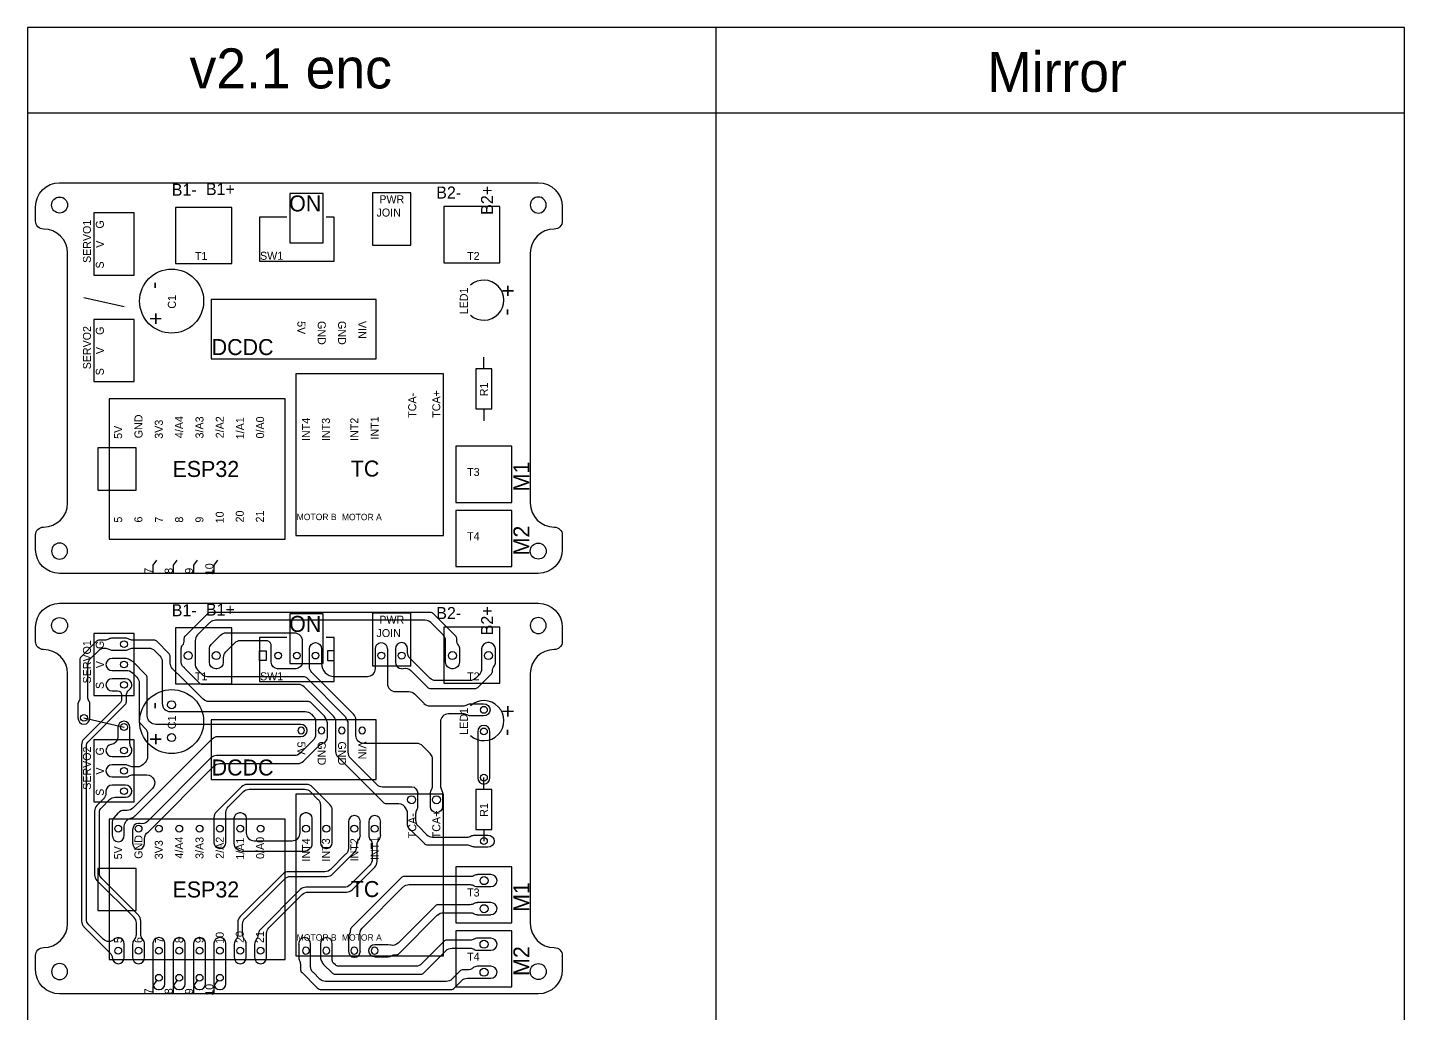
# Model space of a CAD drawing. Extents: x 112 to 478, y -155 to 77.
# Drawn here: x 306 to 478, y -46.4 to 76.7 of the extents above; entities that cross this region are included whole.
import ezdxf

# ---------------------------------------------------------------- set-up
doc = ezdxf.new("R2010")
doc.units = 0
for name, color, linetype in [('DEFAULT', 7, 'CONTINUOUS'), ('HOLES', 7, 'CONTINUOUS'), ('MASK', 2, 'CONTINUOUS'), ('TRACES', 150, 'CONTINUOUS')]:
    doc.layers.add(name, color=color, linetype=linetype)
doc.styles.add('DEFAULT', font='txt')

# ---------------------------------------------------------------- blocks, each defined once
blk = doc.blocks.new('_X8')
at = {"layer": 'MASK', "extrusion": (0, 0, -1), "style": 'DEFAULT'}
for s, p in [('JOIN', (5.47, 23.04)), ('PWR', (5.12, 21.38))]:
    blk.add_text(s, height=1, rotation=180, dxfattribs=at).set_placement(p)

msp = doc.modelspace()

# ---------------------------------------------------------------- linework, layer by layer
at = {"layer": 'DEFAULT'}
for p, q in [((478, 76.67), (306, 76.67)), ((306, 76.67), (306, -155)), ((392, -155), (392, 76.67)), ((478, -155), (478, 76.67)), ((306, 66.03), (478, 66.03)), ((310, 57.29), (369.8, 57.29)), ((307, 52.51), (307, 54.29)), ((372.8, 54.29), (372.8, 52.51)), ((311, 17.29), (311, 48.51)), ((368.8, 48.51), (368.8, 17.29)), ((307, 11.51), (307, 13.29)), ((372.8, 13.29), (372.8, 11.51)), ((369.8, 8.51), (310, 8.51)), ((310, 4.78), (369.8, 4.78)), ((307, 0), (307, 1.78)), ((372.8, 1.78), (372.8, 0)), ((311, -35.22), (311, -4)), ((368.8, -4), (368.8, -35.22)), ((307, -41), (307, -39.22)), ((372.8, -39.22), (372.8, -41)), ((369.8, -44), (310, -44))]:
    msp.add_line(p, q, dxfattribs=at)
for centre in [(310, 54.51), (369.8, 11.29), (310, 2), (369.8, -41.22)]:
    msp.add_circle(centre, 1, dxfattribs=at)
at = {"layer": 'DEFAULT', "extrusion": (0, 0, -1)}
for centre in [(-369.8, 54.51), (-310, 11.29), (-369.8, 2), (-310, -41.22)]:
    msp.add_circle(centre, 1, dxfattribs=at)
for centre, radius, start, end in [((-310, 54.29), 3, 0, 90), ((-369.8, 54.29), 3, 90, 180), ((-308, 52.51), 1, 270, 0), ((-371.8, 52.51), 1, 180, 270), ((-308, 13.29), 1, 0, 90), ((-371.8, 13.29), 1, 90, 180), ((-310, 11.51), 3, 270, 0), ((-369.8, 11.51), 3, 180, 270), ((-310, 1.78), 3, 0, 90), ((-369.8, 1.78), 3, 90, 180), ((-308, 0), 1, 270, 0), ((-371.8, 0), 1, 180, 270), ((-308, -39.22), 1, 0, 90), ((-371.8, -39.22), 1, 90, 180), ((-310, -41), 3, 270, 0), ((-369.8, -41), 3, 180, 270)]:
    msp.add_arc(centre, radius, start, end, dxfattribs=at)
at = {"layer": 'DEFAULT'}
for centre, start, end in [((308, 48.51), 0, 90), ((371.8, 48.51), 90, 180), ((308, 17.29), 270, 360), ((371.8, 17.29), 180, 270), ((308, -4), 0, 90), ((371.8, -4), 90, 180), ((308, -35.22), 270, 360), ((371.8, -35.22), 180, 270)]:
    msp.add_arc(centre, 3, start, end, dxfattribs=at)
at = {"layer": 'HOLES'}
for p, q in [((334.98, -2.36), (334.98, -1.16)), ((334.98, -1.16), (335.81, -1.16)), ((335.81, -1.16), (335.81, -2.36)), ((344.31, -1.16), (343.48, -1.16)), ((343.48, -1.16), (343.48, -2.36)), ((344.31, -2.36), (344.31, -1.16)), ((335.81, -2.36), (334.98, -2.36)), ((343.48, -2.36), (344.31, -2.36))]:
    msp.add_line(p, q, dxfattribs=at)
for centre, radius in [((318.05, -0.33), 0.425), ((326.08, -1.76), 0.5), ((329.58, -1.76), 0.5), ((337.31, -1.76), 0.415), ((339.64, -1.76), 0.415), ((341.97, -1.76), 0.415), ((350.19, -1.76), 0.43), ((352.73, -1.76), 0.43), ((359.08, -1.76), 0.5), ((363.58, -1.76), 0.5), ((318.05, -2.87), 0.425), ((318.05, -5.41), 0.425), ((324, -7.9), 0.5), ((363, -8.53), 0.43), ((313.05, -9.53), 0.425), ((318.05, -10.68), 0.425), ((324, -12), 0.5), ((363, -11.23), 0.43), ((318.05, -13.61), 0.425), ((318.05, -16.15), 0.425), ((363, -17), 0.43), ((318.05, -18.69), 0.425), ((353.98, -19.76), 0.5), ((357.08, -19.76), 0.5), ((317.33, -23.37), 0.425), ((319.87, -23.37), 0.425), ((322.41, -23.37), 0.425), ((324.95, -23.37), 0.425), ((327.49, -23.37), 0.425), ((330.03, -23.37), 0.425), ((332.57, -23.37), 0.425), ((335.11, -23.37), 0.425), ((340.78, -23.37), 0.43), ((343.32, -23.37), 0.43), ((346.82, -23.37), 0.43), ((349.36, -23.37), 0.43), ((363, -24.92), 0.43), ((363.03, -29.86), 0.5), ((363.03, -33.36), 0.5), ((363.02, -37.8), 0.5), ((317.33, -38.61), 0.425), ((319.87, -38.61), 0.425), ((322.41, -38.61), 0.425), ((324.95, -38.61), 0.425), ((327.49, -38.61), 0.425), ((330.03, -38.61), 0.425), ((332.57, -38.61), 0.425), ((335.11, -38.61), 0.425), ((363.02, -41.3), 0.5), ((322.41, -41.99), 0.425), ((324.95, -41.99), 0.425), ((327.49, -41.99), 0.425), ((330.03, -41.99), 0.425)]:
    msp.add_circle(centre, radius, dxfattribs=at)
at = {"layer": 'HOLES', "extrusion": (0, 0, -1)}
for centre, radius in [((-340.19, -11.1), 0.415), ((-342.73, -11.1), 0.415), ((-345.27, -11.1), 0.415), ((-347.81, -11.1), 0.415), ((-340.78, -38.61), 0.43), ((-343.32, -38.61), 0.43), ((-346.82, -38.61), 0.43), ((-349.36, -38.61), 0.43)]:
    msp.add_circle(centre, radius, dxfattribs=at)
at = {"layer": 'MASK'}
for p, q in [((342.92, 55.97), (338.78, 55.97)), ((338.78, 55.97), (338.78, 49.77)), ((342.92, 49.77), (342.92, 55.97)), ((353.86, 56.04), (349.08, 56.04)), ((349.08, 56.04), (349.08, 49.49)), ((353.86, 49.49), (353.86, 56.04)), ((319.3, 53.52), (314.29, 53.52)), ((314.29, 53.52), (314.29, 45.77)), ((319.3, 45.77), (319.3, 53.52)), ((331.5, 54.21), (324.5, 54.21)), ((324.5, 54.21), (324.5, 47.21)), ((331.5, 47.21), (331.5, 54.21)), ((365, 54.31), (358, 54.31)), ((358, 54.31), (358, 47.31)), ((365, 47.31), (365, 54.31)), ((338.38, 52.99), (334.98, 52.99)), ((334.98, 52.99), (334.98, 47.51)), ((344.31, 52.99), (343.32, 52.99)), ((344.31, 47.51), (344.31, 52.99)), ((338.78, 49.77), (342.92, 49.77)), ((349.08, 49.49), (353.86, 49.49)), ((324.5, 47.21), (331.5, 47.21)), ((334.98, 47.51), (344.31, 47.51)), ((358, 47.31), (365, 47.31)), ((314.29, 45.77), (319.3, 45.77)), ((313.05, 42.98), (318.05, 41.83)), ((349.53, 42.72), (328.93, 42.72)), ((328.93, 42.72), (328.93, 35.29)), ((349.53, 35.29), (349.53, 42.72)), ((319.3, 40.23), (314.29, 40.23)), ((314.29, 40.23), (314.29, 32.48)), ((319.3, 32.48), (319.3, 40.23)), ((328.93, 35.29), (349.53, 35.29)), ((363, 34.05), (363, 35.51)), ((357.98, 33.44), (339.51, 33.44)), ((339.51, 33.44), (339.51, 13.24)), ((357.98, 13.24), (357.98, 33.44)), ((364, 34.05), (362, 34.05)), ((362, 34.05), (362, 29.05)), ((364, 29.05), (364, 34.05)), ((314.29, 32.48), (319.3, 32.48)), ((338.18, 30.31), (316.18, 30.31)), ((316.18, 30.31), (316.18, 12.79)), ((338.18, 12.79), (338.18, 30.31)), ((362, 29.05), (364, 29.05)), ((363, 29.05), (363, 27.58)), ((319.57, 24.18), (314.78, 24.18)), ((314.78, 24.18), (314.78, 18.92)), ((319.57, 18.92), (319.57, 24.18)), ((366.5, 24.38), (359.5, 24.38)), ((359.5, 24.38), (359.5, 17.38)), ((366.5, 17.38), (366.5, 24.38)), ((314.78, 18.92), (319.57, 18.92)), ((359.5, 17.38), (366.5, 17.38)), ((366.5, 16.38), (359.5, 16.38)), ((359.5, 16.38), (359.5, 9.38)), ((366.5, 9.38), (366.5, 16.38)), ((316.18, 12.79), (338.18, 12.79)), ((339.51, 13.24), (357.98, 13.24)), ((321.71, 9.53), (322.17, 10.18)), ((321.71, 8.51), (321.71, 9.53)), ((324.25, 9.53), (324.71, 10.18)), ((324.25, 8.51), (324.25, 9.53)), ((326.79, 9.53), (327.25, 10.18)), ((326.79, 8.51), (326.79, 9.53)), ((329.33, 9.53), (329.79, 10.18)), ((329.33, 8.51), (329.33, 9.53)), ((359.5, 9.38), (366.5, 9.38)), ((342.92, 3.46), (338.78, 3.46)), ((338.78, 3.46), (338.78, -2.74)), ((342.92, -2.74), (342.92, 3.46)), ((353.86, 3.54), (349.08, 3.54)), ((349.08, 3.54), (349.08, -3.02)), ((353.86, -3.02), (353.86, 3.54)), ((365, 1.8), (358, 1.8)), ((358, 1.8), (358, -5.2)), ((365, -5.2), (365, 1.8)), ((319.3, 1.01), (314.29, 1.01)), ((314.29, 1.01), (314.29, -6.74)), ((319.3, -6.74), (319.3, 1.01)), ((331.5, 1.7), (324.5, 1.7)), ((324.5, 1.7), (324.5, -5.3)), ((331.5, -5.3), (331.5, 1.7)), ((338.38, 0.49), (334.98, 0.49)), ((334.98, 0.49), (334.98, -5)), ((344.31, 0.49), (343.32, 0.49)), ((344.31, -5), (344.31, 0.49)), ((338.78, -2.74), (342.92, -2.74)), ((349.08, -3.02), (353.86, -3.02)), ((334.98, -5), (344.31, -5)), ((314.29, -6.74), (319.3, -6.74)), ((324.5, -5.3), (331.5, -5.3)), ((358, -5.2), (365, -5.2)), ((313.05, -9.53), (318.05, -10.68)), ((349.53, -9.78), (328.93, -9.78)), ((328.93, -9.78), (328.93, -17.22)), ((349.53, -17.22), (349.53, -9.78)), ((319.3, -12.28), (314.29, -12.28)), ((314.29, -12.28), (314.29, -20.03)), ((319.3, -20.03), (319.3, -12.28)), ((363, -18.46), (363, -17)), ((328.93, -17.22), (349.53, -17.22)), ((364, -18.46), (362, -18.46)), ((362, -18.46), (362, -23.46)), ((364, -23.46), (364, -18.46)), ((314.29, -20.03), (319.3, -20.03)), ((357.98, -19.07), (339.51, -19.07)), ((339.51, -19.07), (339.51, -39.26)), ((357.98, -39.26), (357.98, -19.07)), ((338.18, -22.2), (316.18, -22.2)), ((316.18, -22.2), (316.18, -39.72)), ((338.18, -39.72), (338.18, -22.2)), ((362, -23.46), (364, -23.46)), ((363, -23.46), (363, -24.92)), ((319.57, -28.33), (314.78, -28.33)), ((314.78, -28.33), (314.78, -33.59)), ((319.57, -33.59), (319.57, -28.33)), ((366.5, -28.12), (359.5, -28.12)), ((359.5, -28.12), (359.5, -35.12)), ((366.5, -35.12), (366.5, -28.12)), ((314.78, -33.59), (319.57, -33.59)), ((359.5, -35.12), (366.5, -35.12)), ((366.5, -36.12), (359.5, -36.12)), ((359.5, -36.12), (359.5, -43.12)), ((366.5, -43.12), (366.5, -36.12)), ((339.51, -39.26), (357.98, -39.26)), ((316.18, -39.72), (338.18, -39.72)), ((321.71, -42.98), (322.17, -42.33)), ((321.71, -44), (321.71, -42.98)), ((324.25, -42.98), (324.71, -42.33)), ((324.25, -44), (324.25, -42.98)), ((326.79, -42.98), (327.25, -42.33)), ((326.79, -44), (326.79, -42.98)), ((329.33, -42.98), (329.79, -42.33)), ((329.33, -44), (329.33, -42.98)), ((359.5, -43.12), (366.5, -43.12))]:
    msp.add_line(p, q, dxfattribs=at)
for centre in [(324, 42.51), (324, -10)]:
    msp.add_circle(centre, 4, dxfattribs=at)
for centre in [(363, 42.63), (363, -9.88)]:
    msp.add_arc(centre, 2.5, 227.8803, 132.1197, dxfattribs=at)
at = {"layer": 'TRACES'}
for p, q in [((325.73, 0.73), (328.52, 3.52)), ((328.87, 3.66), (356.29, 3.66)), ((356.65, 3.52), (359.44, 0.73)), ((328.79, 2.37), (327.25, 0.83)), ((355.67, 2.66), (329.5, 2.66)), ((357.92, 0.83), (356.38, 2.37)), ((314.63, 0.03), (312.69, -1.91)), ((315.66, 0.17), (314.98, 0.17)), ((318.25, 0.42), (316.59, 0.42)), ((321.78, 0.17), (319.17, 0.17)), ((323.68, -1.52), (322.14, 0.03)), ((325.58, 0.16), (325.58, 0.37)), ((326.95, 0.12), (326.95, -2.59)), ((328.95, -0.36), (330.11, 0.8)), ((330.82, 1.09), (339.31, 1.09)), ((335.88, 0.09), (332.55, 0.09)), ((340.31, 0.09), (340.31, -2.59)), ((358.21, -2.59), (358.21, 0.12)), ((359.58, 0.37), (359.58, 0.16)), ((313.84, -2.17), (314.9, -1.12)), ((315.6, -0.83), (315.66, -0.83)), ((316.59, -1.07), (318.25, -1.07)), ((319.17, -0.83), (321.16, -0.83)), ((321.87, -1.12), (322.54, -1.79)), ((325.21, -2.59), (325.21, -0.93)), ((328.71, -2.59), (328.71, -0.93)), ((331.85, -0.2), (330.75, -1.3)), ((336.29, -0.12), (336.23, -0.06)), ((336.44, -2.59), (336.44, -0.47)), ((341.22, -3.16), (341.22, -0.93)), ((341.97, -0.13), (341.97, -0.13)), ((342.72, -0.93), (342.72, -2.76)), ((349.45, -3.36), (349.45, -0.93)), ((350.2, -0.13), (350.2, -0.13)), ((350.95, -0.93), (350.95, -5.25)), ((351.98, -0.93), (351.98, -2.59)), ((352.73, -0.13), (352.73, -0.13)), ((353.48, -1.38), (353.48, -0.93)), ((359.95, -0.93), (359.95, -2.59)), ((362.71, -0.93), (362.71, -3.44)), ((363.65, -0.13), (363.51, -0.13)), ((364.45, -2.59), (364.45, -0.93)), ((312.55, -2.26), (312.55, -6.94)), ((313.55, -6.95), (313.55, -2.88)), ((315.79, -2.86), (315.79, -2.87)), ((318.25, -2.12), (316.59, -2.12)), ((319.14, -2.51), (318.96, -2.4)), ((320.81, -4.18), (319.14, -2.51)), ((322.83, -2.5), (322.83, -7.75)), ((323.83, -2.69), (323.83, -1.87)), ((325.35, -4.63), (324.12, -3.4)), ((329.65, -3.39), (329.51, -3.39)), ((330.45, -2.01), (330.45, -2.59)), ((339.51, -3.39), (337.24, -3.39)), ((352.73, -3.39), (352.91, -3.36)), ((352.73, -3.39), (352.73, -3.39)), ((356.25, -4.58), (353.77, -2.09)), ((359.15, -3.39), (359.01, -3.39)), ((316.59, -3.61), (318.25, -3.61)), ((318.25, -4.66), (316.59, -4.66)), ((318.25, -3.61), (318.32, -3.61)), ((319.11, -3.9), (319.66, -4.45)), ((319.95, -5.16), (319.95, -9.89)), ((320.95, -9.27), (320.95, -4.54)), ((327.93, -7.21), (325.35, -4.63)), ((327.49, -5.21), (325.73, -3.45)), ((327.23, -3.54), (327.76, -4.06)), ((328.46, -4.36), (333.42, -4.36)), ((333.42, -4.36), (336.42, -4.36)), ((336.42, -4.36), (340.47, -4.36)), ((340.83, -4.5), (345.63, -9.3)), ((346.73, -9.08), (341.52, -3.86)), ((344.32, -4.36), (348.45, -4.36)), ((353.88, -3.62), (355.99, -5.72)), ((361.28, -4.87), (356.96, -4.87)), ((362.42, -4.14), (361.99, -4.58)), ((362.26, -5.72), (363.94, -4.04)), ((364.08, -3.69), (364.08, -3.68)), ((315.79, -5.4), (315.79, -5.41)), ((316.59, -6.15), (317.25, -6.15)), ((317.75, -6.65), (317.75, -7.26)), ((318.35, -7.51), (318.35, -6.79)), ((319.05, -5.41), (319.05, -5.4)), ((333.42, -5.36), (327.84, -5.36)), ((336.42, -5.36), (333.42, -5.36)), ((339.85, -5.36), (336.42, -5.36)), ((344.23, -9.32), (340.56, -5.65)), ((351.95, -6.25), (353.63, -6.25)), ((354.34, -6.55), (355.53, -7.74)), ((356.34, -5.87), (361.9, -5.87)), ((312.3, -7.87), (312.3, -9.53)), ((317.6, -7.62), (313.04, -12.18)), ((313.64, -12.43), (318.2, -7.86)), ((313.79, -9.53), (313.79, -7.87)), ((322.99, -8), (322.99, -8)), ((334, -7.5), (328.64, -7.5)), ((337, -7.5), (334, -7.5)), ((341.08, -7.5), (337, -7.5)), ((343.09, -9.3), (341.43, -7.65)), ((356.23, -8.03), (360.39, -8.03)), ((361.31, -7.78), (362.97, -7.78)), ((363.77, -8.52), (363.77, -8.53)), ((318.05, -9.93), (318.04, -9.93)), ((320.1, -10.24), (320.69, -10.84)), ((321.33, -10.06), (321.25, -9.98)), ((323.83, -8.75), (334, -8.75)), ((334, -8.75), (337, -8.75)), ((337, -8.75), (340.7, -8.75)), ((341.41, -9.04), (341.69, -9.32)), ((341.98, -10.16), (341.97, -10.27)), ((341.97, -10.27), (341.97, -11.63)), ((343.22, -9.53), (343.09, -9.3)), ((343.34, -9.83), (343.22, -9.53)), ((343.46, -11.93), (343.46, -10.27)), ((344.52, -13.74), (344.52, -10.03)), ((346.02, -10.27), (346.02, -13.83)), ((347.02, -11.73), (347.02, -9.78)), ((357.58, -10.03), (357.58, -18)), ((360.39, -9.03), (358.58, -9.03)), ((362.97, -9.28), (361.31, -9.28)), ((313.04, -10.33), (313.05, -10.33)), ((317.3, -10.73), (317.3, -11.89)), ((318.79, -12.72), (318.79, -10.73)), ((320.99, -11.55), (320.99, -13.08)), ((340.14, -10.35), (322.04, -10.35)), ((329.77, -11.85), (340.14, -11.85)), ((340.94, -11.11), (340.94, -11.1)), ((362.25, -11.27), (362.25, -17)), ((363, -10.47), (363, -10.47)), ((363.74, -17), (363.75, -11.27)), ((312.75, -12.88), (312.75, -34.9)), ((313.35, -34.66), (313.35, -13.13)), ((315.79, -13.61), (315.79, -13.62)), ((319.05, -13.62), (319.05, -13.61)), ((319.41, -21.79), (329.06, -12.14)), ((320.99, -13.08), (320.99, -14.39)), ((341.68, -12.33), (340.05, -13.96)), ((340.48, -14.94), (342.46, -12.96)), ((346.81, -12.73), (346.82, -12.73)), ((346.81, -12.73), (346.82, -12.73)), ((354.64, -12.73), (348.02, -12.73)), ((356.29, -13.97), (355.35, -13.02)), ((316.59, -14.36), (318.25, -14.36)), ((318.25, -15.41), (316.59, -15.41)), ((320.69, -15.1), (320.43, -15.36)), ((328.9, -14.54), (320.98, -22.46)), ((339.34, -14.25), (329.61, -14.25)), ((330.04, -15.24), (339.77, -15.24)), ((350.48, -20.11), (344.82, -14.45)), ((346.31, -14.53), (349.62, -17.84)), ((356.57, -18.17), (356.57, -14.51)), ((315.79, -16.15), (315.79, -16.16)), ((316.59, -16.9), (318.25, -16.9)), ((319.73, -15.65), (319.17, -15.65)), ((319.17, -16.65), (320.35, -16.65)), ((320.35, -16.65), (320.89, -16.65)), ((321.14, -23.72), (329.33, -15.53)), ((315.79, -18.69), (315.79, -18.93)), ((315.79, -18.69), (315.79, -18.7)), ((318.25, -17.95), (316.59, -17.95)), ((319.05, -18.7), (319.05, -18.69)), ((321.59, -18.36), (319.16, -20.79)), ((332.73, -18.14), (329.58, -21.29)), ((331.07, -20.64), (332.98, -18.74)), ((340.86, -17.85), (333.44, -17.85)), ((333.68, -18.45), (340.61, -18.45)), ((341.32, -18.74), (342.28, -19.71)), ((343.78, -20.35), (341.57, -18.14)), ((350.32, -18.13), (353.99, -18.13)), ((356.45, -18.51), (356.57, -18.17)), ((362.99, -17.8), (363, -17.8)), ((315.5, -19.64), (314.67, -20.47)), ((315.27, -20.72), (316.25, -19.73)), ((316.96, -19.44), (318.25, -19.44)), ((342.58, -20.42), (342.58, -25.13)), ((352.36, -20.26), (350.83, -20.26)), ((354.73, -18.93), (354.73, -20.59)), ((356.34, -20.59), (356.34, -18.93)), ((357.83, -18.93), (357.83, -20.59)), ((314.37, -21.18), (314.37, -29.14)), ((314.97, -28.89), (314.97, -21.42)), ((317.34, -21.4), (316.76, -22.03)), ((318.46, -21.08), (318.08, -21.08)), ((329.29, -22), (329.29, -25.13)), ((330.78, -25.13), (330.78, -21.35)), ((331.83, -25.2), (331.83, -22.06)), ((332.53, -21.36), (332.62, -21.36)), ((333.32, -22.06), (333.32, -23.88)), ((340.04, -23.88), (340.04, -22.06)), ((340.74, -21.36), (340.83, -21.36)), ((341.53, -22.06), (341.53, -25.2)), ((344.07, -25.13), (344.07, -21.06)), ((346.83, -21.74), (346.82, -21.74)), ((349.37, -21.74), (349.36, -21.74)), ((353.48, -22.94), (353.48, -21.51)), ((354.48, -21.51), (354.48, -22.32)), ((357.09, -21.39), (357.08, -21.39)), ((316.59, -22.54), (316.59, -24.2)), ((318.08, -24.2), (318.08, -23.05)), ((319.13, -23.51), (319.13, -25.17)), ((319.88, -22.71), (319.87, -22.71)), ((320.04, -22.73), (319.88, -22.71)), ((321.06, -23.79), (321.14, -23.72)), ((346.08, -22.54), (346.08, -24.2)), ((347.57, -24.2), (347.57, -22.54)), ((348.62, -22.54), (348.62, -24.2)), ((350.11, -24.2), (350.11, -22.54)), ((355.61, -25.28), (353.63, -23.3)), ((354.78, -23.03), (355.88, -24.13)), ((317.33, -25), (317.34, -25)), ((320.62, -25.17), (320.62, -24.61)), ((334.32, -24.88), (339.04, -24.88)), ((346.08, -24.2), (346.08, -25.82)), ((347.12, -25.62), (347.12, -25.4)), ((349.06, -25.4), (349.06, -27.21)), ((349.66, -27.46), (349.66, -25.4)), ((360.92, -25.42), (355.97, -25.42)), ((356.59, -24.42), (360.91, -24.42)), ((361.84, -24.17), (363.5, -24.17)), ((363.5, -25.67), (361.84, -25.67)), ((364.3, -24.92), (364.3, -24.92)), ((319.87, -25.97), (319.88, -25.97)), ((329.99, -25.83), (330.08, -25.83)), ((340.53, -26.2), (332.83, -26.2)), ((343.28, -25.83), (343.37, -25.83)), ((345.78, -26.52), (343.86, -28.45)), ((344.11, -29.05), (346.83, -26.32)), ((337.88, -29.04), (332.57, -34.35)), ((343.15, -28.74), (338.59, -28.74)), ((348.77, -27.91), (346.29, -30.4)), ((346.54, -31), (349.37, -28.16)), ((363.86, -29.11), (362.21, -29.11)), ((314.67, -29.85), (319.26, -34.44)), ((319.86, -34.19), (315.27, -29.6)), ((333.17, -34.6), (338.13, -29.64)), ((338.84, -29.34), (343.4, -29.34)), ((345.58, -30.69), (340.78, -30.69)), ((352.67, -29.5), (346.47, -35.71)), ((347.8, -35.79), (352.94, -30.65)), ((361.28, -29.36), (353.03, -29.36)), ((353.65, -30.36), (361.28, -30.36)), ((362.21, -30.61), (363.86, -30.61)), ((364.66, -29.86), (364.66, -29.85)), ((340.07, -30.98), (335.11, -35.95)), ((336.15, -35.75), (340.32, -31.58)), ((341.03, -31.29), (345.83, -31.29)), ((363.86, -32.61), (362.21, -32.61)), ((356.96, -33), (352.31, -37.65)), ((352.41, -38.96), (357.22, -34.15)), ((361.28, -32.86), (357.31, -32.86)), ((357.93, -33.86), (361.28, -33.86)), ((362.21, -34.11), (363.86, -34.11)), ((364.66, -33.36), (364.66, -33.35)), ((313.04, -35.61), (316.3, -38.87)), ((315.44, -37.16), (313.64, -35.36)), ((319.55, -35.14), (319.55, -36.6)), ((320.15, -36.55), (320.15, -34.9)), ((332.27, -35.06), (332.27, -36.57)), ((332.87, -36.57), (332.87, -35.31)), ((317.34, -36.98), (317.33, -36.98)), ((318.08, -39.44), (318.08, -37.78)), ((319.13, -37.78), (319.13, -39.44)), ((320.62, -39.44), (320.62, -37.78)), ((321.67, -37.68), (321.67, -42.75)), ((322.46, -36.98), (322.37, -36.98)), ((323.16, -42.75), (323.16, -37.68)), ((324.21, -37.68), (324.21, -42.75)), ((325, -36.98), (324.91, -36.98)), ((325.7, -42.75), (325.7, -37.68)), ((326.75, -37.68), (326.75, -42.75)), ((327.54, -36.98), (327.45, -36.98)), ((328.24, -42.75), (328.24, -37.68)), ((329.29, -37.68), (329.29, -42.75)), ((330.08, -36.98), (329.99, -36.98)), ((330.78, -42.75), (330.78, -37.68)), ((331.83, -37.78), (331.83, -39.44)), ((333.32, -39.44), (333.32, -37.78)), ((334.37, -37.78), (334.37, -39.44)), ((335.86, -39.44), (335.86, -36.46)), ((339.87, -37.78), (339.87, -39.44)), ((340.62, -36.98), (340.61, -36.98)), ((341.36, -39.44), (341.36, -37.78)), ((342.58, -37.78), (342.58, -39.44)), ((343.33, -36.98), (343.32, -36.98)), ((344.07, -39.44), (344.07, -37.78)), ((346.08, -36.98), (346.08, -38.63)), ((347.57, -36.98), (347.54, -36.76)), ((347.57, -38.63), (347.57, -36.98)), ((358.02, -37.45), (355.23, -40.24)), ((361.27, -37.3), (358.37, -37.3)), ((363.85, -37.06), (362.19, -37.06)), ((364.65, -37.81), (364.65, -37.8)), ((341.36, -40.59), (341.36, -39.44)), ((344.07, -39.8), (344.07, -39.44)), ((346.82, -39.43), (346.83, -39.43)), ((348.6, -38.6), (348.6, -38.61)), ((351.06, -37.86), (349.4, -37.86)), ((349.4, -39.36), (351.06, -39.36)), ((351.31, -37.9), (351.06, -37.86)), ((351.98, -39.11), (352.06, -39.11)), ((355.49, -41.39), (358.29, -38.6)), ((358.99, -38.3), (361.27, -38.3)), ((362.19, -38.55), (363.85, -38.55)), ((317.33, -40.24), (317.34, -40.24)), ((319.87, -40.24), (319.88, -40.24)), ((332.57, -40.24), (332.58, -40.24)), ((335.11, -40.24), (335.12, -40.24)), ((340.08, -40.3), (340.08, -40.85)), ((342.86, -40.15), (342.97, -40.32)), ((342.97, -40.32), (344.04, -41.39)), ((344.46, -40.39), (344.22, -40.15)), ((354.52, -40.54), (344.81, -40.54)), ((360.08, -41.09), (359.01, -42.15)), ((360.29, -41), (360.08, -41.09)), ((360.99, -41), (360.29, -41)), ((363.85, -40.56), (362.19, -40.56)), ((340.29, -41.34), (342.19, -43.24)), ((342.52, -42.15), (341.66, -41.3)), ((358.31, -42.45), (343.22, -42.45)), ((344.39, -41.54), (355.14, -41.54)), ((359.34, -43.24), (360.24, -42.34)), ((360.94, -42.05), (362.19, -42.05)), ((362.19, -42.05), (363.85, -42.05)), ((364.65, -41.31), (364.65, -41.3)), ((322.37, -43.45), (322.46, -43.45)), ((324.91, -43.45), (325, -43.45)), ((327.45, -43.45), (327.54, -43.45)), ((329.99, -43.45), (330.08, -43.45)), ((342.68, -43.45), (358.84, -43.45))]:
    msp.add_line(p, q, dxfattribs=at)
at = {"layer": 'TRACES', "extrusion": (0, 0, -1)}
for centre, radius, start, end in [((-328.86, 3.21), 0.457, 42.7548, 92.2452), ((-356.31, 3.21), 0.457, 87.7548, 137.2452), ((-315.67, 1.14), 0.966, 239.3415, 270.5491), ((-319.17, 1.17), 1, 270, 300.1093), ((-326.04, 0.39), 0.457, 357.7548, 47.2452), ((-330.82, 0.09), 1, 45.1033, 90), ((-339.31, 0.09), 1, 90, 180), ((-359.13, 0.39), 0.457, 132.7548, 182.2452), ((-315.6, -1.83), 1, 45, 90), ((-315.66, -1.83), 1, 90, 120.1093), ((-319.16, -1.79), 0.966, 59.3415, 90.5491), ((-321.16, -1.83), 1, 90, 135), ((-326.01, -0.93), 0.8, 0, 37.3972), ((-329.51, -0.93), 0.8, 0, 45.2066), ((-342, -0.9), 0.774, 358.0061, 87.8566), ((-341.95, -0.9), 0.774, 92.1434, 181.9939), ((-350.22, -0.9), 0.774, 358.0061, 87.8566), ((-350.17, -0.9), 0.774, 92.1434, 181.9939), ((-354.48, -1.38), 1, 315, 360), ((-359.15, -0.93), 0.8, 142.6028, 180), ((-314.55, -2.88), 1, 360, 45), ((-319.32, -1.46), 1, 290.5966, 305.5781), ((-321.83, -2.5), 1, 135, 180), ((-324.83, -2.69), 1, 315, 0), ((-326.01, -2.59), 0.8, 309.8819, 360), ((-326.15, -3.03), 0.597, 314.6908, 323.7184), ((-326.15, -2.59), 0.8, 180, 187.7739), ((-329.51, -2.59), 0.8, 270, 0), ((-329.65, -2.59), 0.8, 180, 270), ((-337.24, -2.59), 0.8, 270, 0), ((-339.51, -2.59), 0.8, 180, 270), ((-342.22, -3.16), 1, 315, 360), ((-353.18, -4.33), 1, 74.7988, 135), ((-359.01, -2.59), 0.8, 270, 360), ((-359.15, -2.59), 0.8, 180, 270), ((-361.71, -3.44), 1, 180, 225), ((-365.08, -3.68), 1, 0, 37.3972), ((-318.41, -4.6), 0.992, 84.9281, 135.2233), ((-318.95, -5.16), 1, 135, 180), ((-340.49, -4.81), 0.457, 87.7548, 137.2452), ((-356.96, -3.87), 1, 270, 315), ((-361.28, -3.87), 1, 225, 270), ((-317.25, -6.65), 0.5, 90, 180), ((-319.35, -6.79), 1, 0, 53.128), ((-327.83, -4.9), 0.457, 267.7548, 317.2452), ((-353.63, -7.25), 1, 90, 135), ((-311.55, -6.94), 1, 180, 210.3208), ((-314.51, -6.96), 0.966, 329.5599, 0.5436), ((-317.25, -7.26), 0.5, 180, 225), ((-328.64, -6.5), 1, 270, 315), ((-361.31, -8.63), 0.845, 60.0786, 90.1079), ((-363, -8.55), 0.774, 88.0061, 177.8566), ((-363, -8.5), 0.774, 182.1434, 271.9939), ((-321.95, -9.27), 1, 315, 360), ((-322.04, -9.35), 1, 270, 315), ((-340.7, -9.75), 1, 90, 134.845), ((-340.98, -10.03), 1, 135, 187.5841), ((-345.31, -9.64), 0.462, 133.0364, 165.0208), ((-345.18, -10.27), 0.843, 147.3444, 180.1387), ((-361.32, -8.4), 0.876, 270.4365, 299.377), ((-316.3, -11.89), 1, 180, 260.9762), ((-319.99, -11.55), 1, 135, 180), ((-329.77, -12.85), 1, 45.009, 90), ((-340.97, -11.63), 1, 180, 225), ((-348.02, -11.73), 1, 270, 360), ((-314.35, -13.13), 1, 360, 45), ((-319.79, -12.72), 1, 328.4208, 360), ((-343.17, -13.67), 1, 45, 74.6905), ((-345.52, -13.74), 1, 315, 0), ((-319.73, -14.65), 1, 225, 270), ((-319.99, -14.39), 1, 180, 225), ((-330.04, -16.24), 1, 45, 90), ((-339.34, -13.25), 1, 225, 270), ((-319.17, -14.65), 1, 270, 300.1093), ((-319.16, -17.62), 0.966, 59.3415, 90.5491), ((-320.89, -17.65), 1, 90, 225), ((-333.68, -19.45), 1, 45, 90), ((-340.61, -19.45), 1, 90, 135), ((-353.95, -18.91), 0.784, 92.876, 181.2613), ((-357.21, -18.94), 0.876, 0.4363, 29.3651), ((-356.99, -18.93), 0.845, 150.0664, 180.108), ((-314.79, -18.93), 1, 180, 225), ((-316.96, -20.44), 1, 45, 90), ((-341.58, -20.42), 1, 135, 180), ((-350.81, -19.8), 0.457, 267.7548, 317.2452), ((-353.89, -20.59), 0.845, 179.8921, 209.9214), ((-357.11, -20.61), 0.774, 272.1434, 1.9939), ((-357.06, -20.61), 0.774, 178.0061, 267.8566), ((-315.97, -21.42), 1, 0, 45), ((-319.08, -23.05), 1, 360, 79.0943), ((-318.46, -20.08), 1, 225, 270), ((-331.78, -21.35), 1, 0, 45), ((-332.53, -22.06), 0.7, 0, 90), ((-332.62, -22.06), 0.7, 90, 180), ((-340.74, -22.06), 0.7, 0, 90), ((-340.83, -22.06), 0.7, 90, 180), ((-354.06, -20.6), 0.824, 329.9116, 338.7574), ((-320.27, -21.76), 1, 225, 283.4957), ((-321.62, -24.61), 1, 360, 55.4982), ((-353.94, -22.96), 0.457, 312.7548, 2.2452), ((-332.83, -25.2), 1, 270, 360), ((-340.53, -25.2), 1, 180, 270), ((-348.12, -25.4), 1, 0, 41.0903), ((-348.06, -25.4), 1, 138.9097, 180), ((-350.66, -25.4), 1, 0, 41.0903), ((-355.95, -24.97), 0.457, 267.7548, 317.2452), ((-361.84, -25.02), 0.845, 59.8708, 90.11), ((-361.84, -24.82), 0.845, 269.8943, 299.7123), ((-363.52, -24.96), 0.785, 88.8135, 177.0492), ((-363.52, -24.89), 0.784, 182.8734, 271.2639), ((-345.08, -25.82), 1, 180, 225), ((-348.06, -27.21), 1, 180, 225), ((-315.97, -28.89), 1, 315, 0), ((-343.15, -27.74), 1, 225, 270), ((-361.28, -28.36), 1, 239.8907, 270), ((-338.84, -30.34), 1, 45, 90), ((-345.58, -29.69), 1, 225, 270), ((-353.65, -31.36), 1, 45, 90), ((-361.28, -31.36), 1, 90, 120.1093), ((-341.03, -32.29), 1, 45, 90), ((-357.93, -34.86), 1, 45, 90), ((-361.28, -31.86), 1, 239.8907, 270), ((-361.28, -34.86), 1, 90, 120.1093), ((-314.35, -34.66), 1, 315, 0), ((-318.55, -35.14), 1, 135, 180), ((-333.87, -35.31), 1, 0, 45), ((-336.86, -36.46), 1, 360, 45), ((-345.32, -36.05), 1, 180.2766, 210.1106), ((-348.51, -36.5), 1, 345.0161, 45), ((-316.15, -36.46), 1, 226.3905, 315), ((-318.55, -36.6), 1, 180, 219.8917), ((-321.15, -36.55), 1, 317.7368, 360), ((-331.27, -36.57), 1, 180, 221.0903), ((-333.87, -36.57), 1, 318.9097, 360), ((-333.81, -36.57), 1, 182.4318, 221.0903), ((-351.6, -36.94), 1, 225, 287.0788), ((-361.27, -36.3), 1, 239.8907, 270), ((-315.59, -39.58), 1, 135, 175.6411), ((-351.98, -40.11), 1, 59.8907, 90), ((-358.99, -39.3), 1, 45, 90), ((-361.27, -39.3), 1, 90, 120.1093), ((-339.08, -40.3), 1, 151.9994, 180), ((-342.36, -40.59), 1, 315, 360), ((-341.92, -40.51), 1, 144.1084, 158.7513), ((-344.57, -39.8), 0.5, 315, 360), ((-344.81, -40.04), 0.5, 270, 315), ((-354.52, -39.54), 1, 225, 270), ((-360.99, -40), 1, 229.1034, 270), ((-343.22, -41.45), 1, 270, 315), ((-358.31, -41.45), 1, 225, 270), ((-360.94, -43.05), 1, 45, 90)]:
    msp.add_arc(centre, radius, start, end, dxfattribs=at)
at = {"layer": 'TRACES'}
for centre, radius, start, end in [((329.5, 1.66), 1, 90, 135), ((355.67, 1.66), 1, 45, 90), ((314.96, -0.28), 0.457, 87.7548, 137.2452), ((316.59, -0.42), 0.845, 89.8921, 119.9214), ((318.24, -0.46), 0.876, 60.623, 89.5635), ((321.8, -0.28), 0.457, 42.7548, 92.2452), ((324.58, 0.16), 1, 322.6028, 0), ((327.95, 0.12), 1, 135, 180), ((332.55, -0.91), 1, 90, 135), ((335.88, -0.41), 0.5, 45, 90), ((357.21, 0.12), 1, 360, 45), ((360.58, 0.16), 1, 180, 217.3972), ((316.6, -0.2), 0.876, 240.623, 269.5635), ((318.25, -0.23), 0.845, 269.8921, 299.9214), ((323.37, -1.86), 0.457, 357.7548, 47.2452), ((331.45, -2.01), 1, 135, 180), ((335.94, -0.47), 0.5, 0, 45), ((352.75, -0.9), 0.774, 92.1434, 181.9939), ((352.7, -0.9), 0.774, 358.0061, 87.8566), ((363.51, -0.93), 0.8, 90, 180), ((363.65, -0.93), 0.8, 0, 90), ((313, -2.24), 0.457, 132.7548, 182.2452), ((316.56, -2.89), 0.774, 88.0061, 177.8566), ((316.56, -2.84), 0.774, 182.1434, 271.9939), ((318.24, -2.99), 0.872, 55.4018, 89.4916), ((324.86, -3.97), 1, 35.9836, 50.1181), ((327.94, -2.83), 1, 172.2261, 225), ((344.32, -2.76), 1.6, 180, 270), ((348.45, -3.36), 1, 270, 0), ((352.75, -2.61), 0.774, 178.0061, 267.8566), ((363.65, -2.59), 0.8, 322.6028, 0), ((316.56, -5.43), 0.774, 88.0061, 177.8566), ((318.27, -5.43), 0.774, 2.1434, 91.9939), ((320.5, -4.52), 0.457, 357.7548, 47.2452), ((328.46, -3.36), 1, 225, 270), ((363.63, -3.71), 0.457, 312.7548, 2.2452), ((316.56, -5.38), 0.774, 182.1434, 271.9939), ((318.32, -5.4), 0.725, 306.0969, 359.4854), ((339.85, -6.36), 1, 45, 90), ((351.95, -5.25), 1, 180, 270), ((356.32, -5.41), 0.457, 222.7548, 272.2452), ((361.92, -5.41), 0.457, 267.7548, 317.2452), ((313.17, -7.88), 0.876, 150.4207, 179.5602), ((312.95, -7.87), 0.845, 359.8943, 29.7123), ((317.85, -7.51), 0.5, 315, 0), ((323.83, -7.75), 1, 180, 270), ((341.1, -7.96), 0.457, 42.7548, 92.2452), ((356.23, -7.03), 1, 225, 270), ((360.4, -7.06), 0.966, 269.4509, 300.6585), ((313.07, -9.56), 0.774, 178.0061, 267.8566), ((313.02, -9.56), 0.774, 272.1434, 1.9939), ((318.07, -10.71), 0.774, 92.1434, 181.9939), ((318.02, -10.71), 0.774, 358.0061, 87.8566), ((320.41, -9.91), 0.457, 177.7548, 227.2452), ((342.62, -10.27), 0.844, 359.879, 31.142), ((343.52, -10.03), 1, 360, 45), ((346.73, -9.27), 1, 194.2091, 212.8962), ((346.02, -9.78), 1, 360, 45), ((358.58, -10.03), 1, 90, 180), ((360.39, -10.03), 1, 59.8907, 90), ((340.17, -11.13), 0.774, 2.1434, 91.9939), ((340.17, -11.08), 0.774, 268.0061, 357.8566), ((342.66, -11.94), 0.807, 287.7923, 0.469), ((363.03, -11.24), 0.774, 92.1434, 181.9939), ((362.97, -11.24), 0.774, 358.0061, 87.8566), ((313.75, -12.88), 1, 135, 180), ((316.55, -13.63), 0.761, 97.227, 178.3575), ((316.56, -13.59), 0.774, 182.1434, 271.9939), ((318.27, -13.59), 0.774, 268.0061, 357.8566), ((318.34, -13.61), 0.704, 0.1135, 31.7704), ((354.64, -13.73), 1, 45, 90), ((316.56, -16.18), 0.774, 88.0061, 177.8566), ((318.24, -16.28), 0.876, 60.623, 89.5635), ((329.61, -15.25), 1, 90, 135), ((339.77, -14.24), 1, 270, 315), ((347.02, -13.83), 1, 180, 225), ((355.58, -14.68), 1, 9.6248, 44.9981), ((316.56, -16.13), 0.774, 182.1434, 271.9939), ((318.25, -16.06), 0.845, 269.8921, 299.9214), ((363.02, -17.03), 0.774, 178.0061, 267.8566), ((362.97, -17.03), 0.774, 272.1434, 1.9939), ((316.56, -18.72), 0.774, 88.0061, 177.8566), ((318.27, -18.72), 0.774, 2.1434, 91.9939), ((318.27, -18.67), 0.774, 268.0061, 357.8566), ((333.44, -18.85), 1, 90, 135), ((340.86, -18.85), 1, 45, 90), ((350.32, -17.13), 1, 225, 270), ((358.55, -18.01), 0.966, 179.4571, 210.6711), ((315.37, -21.18), 1, 135, 180), ((343.07, -21.06), 1, 0, 45), ((352.36, -21.26), 1, 21.2619, 90), ((317.41, -22.53), 0.826, 132.2069, 180.4066), ((318.08, -22.08), 1, 90, 137.0033), ((318.7, -21.08), 1, 280.9057, 315), ((330.29, -22), 1, 135, 179.998), ((346.85, -22.51), 0.774, 92.1434, 181.9939), ((346.8, -22.51), 0.774, 358.0061, 87.8566), ((349.39, -22.51), 0.774, 92.1434, 181.9939), ((349.34, -22.51), 0.774, 358.0061, 87.8566), ((352.48, -21.51), 1, 0, 30.1093), ((355.48, -21.51), 1, 149.8907, 180), ((355.48, -22.32), 1, 180, 225), ((319.9, -23.48), 0.774, 92.1434, 181.9939), ((334.32, -23.88), 1, 180, 270), ((339.04, -23.88), 1, 270, 0), ((317.36, -24.22), 0.774, 178.0061, 267.8566), ((317.31, -24.22), 0.774, 272.1434, 1.9939), ((319.9, -25.19), 0.774, 178.0061, 267.8566), ((319.85, -25.19), 0.774, 272.1434, 1.9939), ((329.99, -25.13), 0.7, 180, 270), ((330.08, -25.13), 0.7, 270, 360), ((343.28, -25.13), 0.7, 180, 270), ((343.37, -25.13), 0.7, 270, 0), ((346.12, -25.62), 1, 315, 360), ((346.74, -24.2), 0.834, 319.3491, 0.2586), ((349.45, -24.2), 0.834, 179.7414, 220.6509), ((349.28, -24.2), 0.834, 319.3491, 0.2586), ((356.59, -23.42), 1, 225, 270), ((360.91, -23.42), 1, 270, 300.3208), ((360.92, -26.42), 1, 60.1035, 90), ((348.66, -27.46), 1, 315, 0), ((315.37, -29.14), 1, 180, 225), ((338.59, -29.74), 1, 90, 135), ((343.4, -28.34), 1, 270, 315), ((362.2, -29.96), 0.845, 89.8921, 119.9214), ((363.89, -29.88), 0.774, 2.1434, 91.9939), ((340.78, -31.69), 1, 90, 135), ((353.01, -29.81), 0.457, 87.7548, 137.2452), ((362.2, -29.76), 0.845, 240.0786, 270.1079), ((363.89, -29.83), 0.774, 268.0061, 357.8566), ((345.83, -30.29), 1, 270, 315), ((362.2, -33.46), 0.845, 89.8921, 119.9214), ((363.89, -33.38), 0.774, 2.1434, 91.9939), ((319.15, -34.9), 1, 0, 45), ((333.27, -35.06), 1, 135, 180), ((357.29, -33.31), 0.457, 87.7548, 137.2452), ((362.2, -33.26), 0.845, 240.0786, 270.1079), ((363.89, -33.33), 0.774, 268.0061, 357.8566), ((313.75, -34.9), 1, 180, 225), ((335.81, -36.66), 1, 135, 177.5682), ((346.78, -36.04), 0.456, 132.7346, 181.8554), ((317.33, -37.69), 0.715, 90.2913, 134.0765), ((317.31, -37.75), 0.774, 358.0061, 87.8566), ((319.96, -37.78), 0.835, 140.5146, 180.2382), ((319.79, -37.77), 0.833, 359.7205, 41.7901), ((322.37, -37.68), 0.7, 90, 180), ((322.46, -37.68), 0.7, 0, 90), ((324.91, -37.68), 0.7, 90, 180), ((325, -37.68), 0.7, 0, 90), ((327.45, -37.68), 0.7, 90, 180), ((327.54, -37.68), 0.7, 0, 90), ((329.99, -37.68), 0.7, 90, 180), ((330.08, -37.68), 0.7, 0, 90), ((332.66, -37.78), 0.834, 139.3491, 180.2586), ((332.49, -37.78), 0.834, 359.7414, 40.6509), ((335.2, -37.78), 0.834, 139.3491, 180.2586), ((340.64, -37.75), 0.774, 92.1434, 181.9939), ((340.59, -37.75), 0.774, 358.0061, 87.8566), ((343.35, -37.75), 0.774, 92.1434, 181.9939), ((343.3, -37.75), 0.774, 358.0061, 87.8566), ((346.92, -36.98), 0.845, 150.0773, 180.1079), ((358.35, -37.76), 0.457, 87.7548, 137.2452), ((362.19, -37.9), 0.845, 89.8921, 119.9214), ((363.88, -37.83), 0.774, 2.1434, 91.9939), ((363.88, -37.78), 0.774, 268.0061, 357.8566), ((317.36, -39.47), 0.768, 182.4436, 268.1049), ((317.31, -39.46), 0.774, 272.1434, 1.9939), ((319.9, -39.46), 0.774, 178.0061, 267.8566), ((319.85, -39.46), 0.774, 272.1434, 1.9939), ((332.6, -39.46), 0.774, 178.0061, 267.8566), ((332.55, -39.46), 0.774, 272.1434, 1.9939), ((335.14, -39.46), 0.774, 178.0061, 267.8566), ((335.09, -39.46), 0.774, 272.1434, 1.9939), ((340.72, -39.44), 0.847, 179.9123, 207.8475), ((343.42, -39.44), 0.84, 179.8227, 215.5858), ((346.85, -38.66), 0.774, 178.0061, 267.8566), ((346.8, -38.66), 0.774, 272.1434, 1.9939), ((349.38, -38.63), 0.774, 88.0061, 177.8566), ((349.38, -38.58), 0.774, 182.1434, 271.9939), ((351.06, -38.51), 0.845, 269.8921, 299.9214), ((352.08, -38.65), 0.457, 267.7548, 317.2452), ((362.19, -37.71), 0.845, 240.0786, 270.1079), ((340.72, -40.87), 0.64, 177.7548, 227.2452), ((362.19, -41.39), 0.834, 89.7448, 130.4626), ((363.88, -41.33), 0.774, 2.1434, 91.9939), ((322.37, -42.75), 0.7, 180, 270), ((322.46, -42.75), 0.7, 270, 360), ((324.91, -42.75), 0.7, 180, 270), ((325, -42.75), 0.7, 270, 360), ((327.45, -42.75), 0.7, 180, 270), ((327.54, -42.75), 0.7, 270, 360), ((329.99, -42.75), 0.7, 180, 270), ((330.08, -42.75), 0.7, 270, 360), ((344.38, -41.08), 0.457, 222.7548, 272.2452), ((355.16, -41.08), 0.457, 267.7548, 317.2452), ((363.88, -41.28), 0.774, 268.0061, 357.8566), ((342.66, -42.81), 0.64, 222.7548, 272.2452), ((358.87, -42.81), 0.64, 267.7548, 317.2452)]:
    msp.add_arc(centre, radius, start, end, dxfattribs=at)

# ---------------------------------------------------------------- block references
at = {"layer": 'MASK', "xscale": -1, "rotation": 179.9999999999991}
for p in [(355.06, 76.11), (355.06, 23.6)]:
    msp.add_blockref('_X8', p, dxfattribs=at)

# ---------------------------------------------------------------- texts
at = {"layer": 'DEFAULT', "style": 'DEFAULT'}
for s, p in [('v2.1 enc', (326.24, 69.07)), ('Mirror', (425.87, 68.64))]:
    msp.add_text(s, height=5, dxfattribs=at).set_placement(p)
at = {"layer": 'MASK', "style": 'DEFAULT'}
for s, height, p in [('B1-', 1.5, (324.01, 55.67)), ('B1+', 1.5, (328.28, 55.75)), ('B2-', 1.5, (357.05, 55.32)), ('ON', 2, (338.68, 53.71)), ('T1', 1, (326.91, 47.65)), ('SW1', 1, (335.04, 47.67)), ('T2', 1, (360.91, 47.65)), ('DCDC', 2, (329, 35.77)), ('ESP32', 2, (324.11, 20.55)), ('TC', 2, (346.38, 20.6)), ('T3', 1, (360.91, 20.67)), ('MOTOR B', 0.8, (339.62, 15.16)), ('MOTOR A', 0.8, (345.26, 15.15)), ('T4', 1, (360.91, 12.65)), ('B1-', 1.5, (324.01, 3.16)), ('B1+', 1.5, (328.28, 3.24)), ('B2-', 1.5, (357.05, 2.81)), ('ON', 2, (338.68, 1.2)), ('T1', 1, (326.91, -4.85)), ('SW1', 1, (335.04, -4.84)), ('T2', 1, (360.91, -4.85)), ('DCDC', 2, (329, -16.73)), ('ESP32', 2, (324.11, -31.96)), ('TC', 2, (346.38, -31.91)), ('T3', 1, (360.91, -31.84)), ('MOTOR B', 0.8, (339.62, -37.35)), ('MOTOR A', 0.8, (345.26, -37.36)), ('T4', 1, (360.91, -39.85))]:
    msp.add_text(s, height=height, dxfattribs=at).set_placement(p)
for s, height, rotation, p in [('B2+', 1.5, 90, (364.15, 53.28)), ('SERVO1', 0.994, 90, (313.92, 47.28)), ('G', 1, 90, (315.53, 51.57)), ('V', 1, 90, (315.55, 49.17)), ('S', 1, 90, (315.53, 46.58)), ('-', 2, 90, (322.72, 44.05)), ('C1', 1, 90, (324.53, 41.57)), ('LED1', 1, 90, (361, 40.86)), ('+', 2, 90, (366.98, 43.01)), ('-', 2, 90, (366.72, 40.72)), ('+', 2, 90, (322.98, 39.54)), ('5V', 1, 270, (339.71, 40.01)), ('GND', 1, 270, (342.25, 40.03)), ('GND', 1, 270, (344.79, 40.03)), ('VIN', 1, 270, (347.31, 40.03)), ('SERVO2', 0.994, 90, (313.92, 34)), ('G', 1, 90, (315.53, 38.29)), ('V', 1, 90, (315.55, 35.89)), ('S', 1, 90, (315.53, 33.24)), ('TCA-', 1, 90, (354.55, 27.94)), ('TCA+', 1, 90, (357.56, 27.94)), ('R1', 1, 90, (363.5, 30.62)), ('GND', 1, 90, (320.36, 25.38)), ('3V3', 1, 90, (322.9, 25.32)), ('4/A4', 1, 90, (325.44, 25.4)), ('3/A3', 1, 90, (327.98, 25.36)), ('2/A2', 1, 90, (330.52, 25.38)), ('1/A1', 1, 90, (333.05, 25.26)), ('0/A0', 1, 90, (335.55, 25.36)), ('INT4', 1, 90, (341.28, 25.04)), ('INT3', 1, 90, (343.77, 25.03)), ('INT2', 1, 90, (347.32, 25.05)), ('INT1', 1, 90, (349.86, 25.22)), ('5V', 1, 90, (317.81, 25.31)), ('M1', 2, 90, (368.7, 18.75)), ('5', 1, 90, (317.82, 14.85)), ('6', 1, 90, (320.35, 14.86)), ('7', 1, 90, (322.92, 14.84)), ('8', 1, 90, (325.44, 14.85)), ('9', 1, 90, (327.97, 14.85)), ('10', 1, 90, (330.51, 14.76)), ('20', 1, 90, (333.01, 14.87)), ('21', 1, 90, (335.52, 14.87)), ('M2', 2, 90, (368.7, 10.75)), ('7', 1, 90, (321.61, 8.46)), ('8', 1, 90, (324.13, 8.46)), ('9', 1, 90, (326.67, 8.46)), ('10', 1, 90, (329.21, 8.28)), ('B2+', 1.5, 90, (364.15, 0.77)), ('SERVO1', 0.994, 90, (313.92, -5.23)), ('G', 1, 90, (315.53, -0.94)), ('V', 1, 90, (315.55, -3.33)), ('S', 1, 90, (315.53, -5.93)), ('-', 2, 90, (322.72, -8.46)), ('LED1', 1, 90, (361, -11.64)), ('+', 2, 90, (366.98, -9.5)), ('C1', 1, 90, (324.53, -10.94)), ('+', 2, 90, (322.98, -12.97)), ('-', 2, 90, (366.72, -11.78)), ('SERVO2', 0.994, 90, (313.92, -18.51)), ('G', 1, 90, (315.53, -14.22)), ('5V', 1, 270, (339.71, -12.5)), ('GND', 1, 270, (342.25, -12.48)), ('GND', 1, 270, (344.79, -12.48)), ('VIN', 1, 270, (347.31, -12.48)), ('V', 1, 90, (315.55, -16.62)), ('S', 1, 90, (315.53, -19.27)), ('R1', 1, 90, (363.5, -21.89)), ('TCA-', 1, 90, (354.55, -24.57)), ('TCA+', 1, 90, (357.56, -24.57)), ('5V', 1, 90, (317.81, -27.2)), ('GND', 1, 90, (320.36, -27.13)), ('3V3', 1, 90, (322.9, -27.19)), ('4/A4', 1, 90, (325.44, -27.11)), ('3/A3', 1, 90, (327.98, -27.15)), ('2/A2', 1, 90, (330.52, -27.13)), ('1/A1', 1, 90, (333.05, -27.24)), ('0/A0', 1, 90, (335.55, -27.15)), ('INT4', 1, 90, (341.28, -27.47)), ('INT3', 1, 90, (343.77, -27.47)), ('INT2', 1, 90, (347.32, -27.46)), ('INT1', 1, 90, (349.86, -27.29)), ('M1', 2, 90, (368.7, -33.76)), ('5', 1, 90, (317.82, -37.66)), ('6', 1, 90, (320.35, -37.65)), ('7', 1, 90, (322.92, -37.67)), ('8', 1, 90, (325.44, -37.66)), ('9', 1, 90, (327.97, -37.66)), ('10', 1, 90, (330.51, -37.75)), ('20', 1, 90, (333.01, -37.64)), ('21', 1, 90, (335.52, -37.64)), ('M2', 2, 90, (368.7, -41.76)), ('10', 1, 90, (329.21, -44.23)), ('7', 1, 90, (321.61, -44.05)), ('8', 1, 90, (324.13, -44.04)), ('9', 1, 90, (326.67, -44.05))]:
    msp.add_text(s, height=height, rotation=rotation, dxfattribs=at).set_placement(p)

doc.saveas('drawing.dxf')
